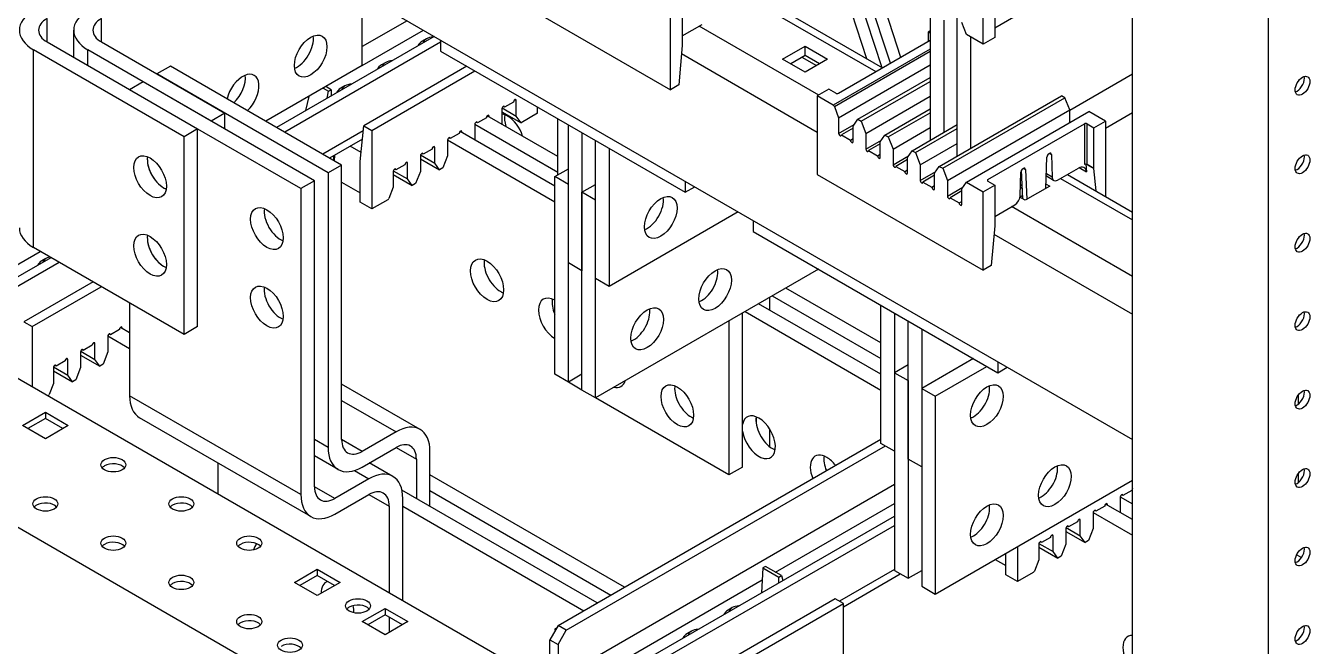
# Model space of a CAD drawing. Header units: millimetres. Extents: x -116965 to 323937, y 291661 to 566926.
# Drawn here: x -25828.6 to -25637.7, y 313682.6 to 313774.9 of the extents above; entities that cross this region are included whole.
import ezdxf

# ---------------------------------------------------------------- set-up
doc = ezdxf.new("R2010")
doc.units = ezdxf.units.MM
doc.layers.add('ALPHA', color=255, linetype='Continuous')

msp = doc.modelspace()

# ---------------------------------------------------------------- linework, layer by layer
at = {"layer": 'ALPHA'}
for p, q in [((-25664.089764, 313500.572821), (-25664.089764, 313967.142296)), ((-25643.886713, 313488.908584), (-25643.886713, 313955.478059)), ((-25886.323324, 313841.635107), (-25664.089764, 313713.328502)), ((-25703.589412, 313769.953054), (-25708.503813, 313784.959735)), ((-25706.980548, 313785.828258), (-25701.360252, 313768.666048)), ((-25702.929456, 313783.463404), (-25698.5757, 313770.168716)), ((-25686.31312, 313772.116256), (-25686.31312, 313783.780492)), ((-25700.095954, 313769.290997), (-25704.450411, 313782.587825)), ((-25778.600656, 313768.943583), (-25778.600656, 313779.441396)), ((-25757.427859, 313779.581367), (-25732.780137, 313765.350998)), ((-25721.264398, 313778.998155), (-25702.27353, 313768.033773)), ((-25720.260193, 313779.577934), (-25701.269325, 313768.613551)), ((-25694.19231, 313779.176409), (-25694.19231, 313757.824276)), ((-25684.59182, 313779.175452), (-25684.59182, 313773.110049)), ((-25731.058837, 313778.009028), (-25731.058837, 313771.943625)), ((-25678.598324, 313777.970103), (-25684.59182, 313774.509757)), ((-25825.471734, 313772.442854), (-25825.471734, 313775.942125)), ((-25817.390514, 313772.442854), (-25817.390514, 313775.942125)), ((-25771.953853, 313775.603862), (-25778.600656, 313771.766328)), ((-25732.780137, 313765.350998), (-25732.780137, 313777.015235)), ((-25692.172005, 313775.677137), (-25692.172005, 313758.990699)), ((-25690.1517, 313755.491428), (-25690.1517, 313776.843561)), ((-25688.785145, 313773.54348), (-25689.484999, 313775.347249)), ((-25821.502914, 313770.151454), (-25821.502914, 313774.19249)), ((-25767.913242, 313773.271015), (-25791.348781, 313759.7405)), ((-25778.600656, 313768.966912), (-25769.529486, 313774.204154)), ((-25731.058837, 313773.343333), (-25728.077103, 313775.064838)), ((-25710.758811, 313764.534502), (-25728.537496, 313774.79903)), ((-25694.19231, 313774.099176), (-25694.499396, 313773.921879)), ((-25694.499396, 313773.921879), (-25694.499396, 313772.522171)), ((-25694.19231, 313773.744583), (-25694.499396, 313773.921879)), ((-25686.31312, 313772.116256), (-25688.785145, 313773.54348)), ((-25825.471734, 313772.442854), (-25803.086754, 313759.51888)), ((-25817.390514, 313772.442854), (-25799.046144, 313761.851727)), ((-25766.963699, 313772.419526), (-25790.136598, 313759.040646)), ((-25769.064816, 313772.909424), (-25769.670908, 313772.559497)), ((-25766.963699, 313772.722796), (-25766.963699, 313771.089803)), ((-25731.058332, 313771.943917), (-25731.567954, 313766.050852)), ((-25731.058837, 313771.944208), (-25731.058332, 313771.943917)), ((-25731.058837, 313771.943625), (-25731.058332, 313771.943917)), ((-25716.132823, 313769.900051), (-25712.779117, 313771.836314)), ((-25712.779117, 313770.436605), (-25712.779117, 313771.836314)), ((-25712.779117, 313771.836314), (-25709.42541, 313769.900051)), ((-25694.19231, 313771.379414), (-25708.60546, 313763.057979)), ((-25707.825328, 313764.82844), (-25694.19231, 313772.699467)), ((-25688.131394, 313756.657852), (-25688.131394, 313773.166037)), ((-25684.59182, 313773.110049), (-25686.31312, 313772.116256)), ((-25805.107059, 313758.352456), (-25827.492039, 313771.27643)), ((-25827.492039, 313741.882554), (-25827.492039, 313771.27643)), ((-25801.066449, 313760.685303), (-25819.410819, 313771.27643)), ((-25819.410819, 313768.943583), (-25819.410819, 313771.27643)), ((-25775.125732, 313769.410153), (-25775.731823, 313769.060225)), ((-25766.963699, 313771.089803), (-25730.598207, 313750.094176)), ((-25731.164445, 313770.716866), (-25710.960842, 313759.05231)), ((-25712.779117, 313767.963787), (-25716.132823, 313769.900051)), ((-25712.779117, 313770.436605), (-25714.92064, 313769.200196)), ((-25713.243787, 313770.168328), (-25711.102263, 313768.931919)), ((-25710.637593, 313769.200196), (-25712.779117, 313770.436605)), ((-25709.42541, 313769.900051), (-25712.779117, 313767.963787)), ((-25708.430496, 313762.840321), (-25694.19231, 313771.060742)), ((-25807.127364, 313768.850269), (-25809.147669, 313767.683846)), ((-25783.691825, 313752.986907), (-25809.147669, 313767.683846)), ((-25781.67152, 313754.153331), (-25807.127364, 313768.850269)), ((-25778.600656, 313768.943583), (-25792.944822, 313760.661975)), ((-25763.06451, 313768.838605), (-25778.398626, 313759.985449)), ((-25777.186443, 313759.285595), (-25761.852327, 313768.138751)), ((-25707.788963, 313761.186866), (-25694.19231, 313769.036897)), ((-25673.443776, 313762.283304), (-25664.089764, 313767.683846)), ((-25811.167974, 313766.517422), (-25813.188279, 313765.350998)), ((-25785.71213, 313751.820483), (-25811.167974, 313766.517422)), ((-25784.439338, 313765.572619), (-25783.651419, 313765.117713)), ((-25783.247358, 313765.350998), (-25784.035277, 313765.805903)), ((-25781.186647, 313765.910882), (-25781.792738, 313765.560954)), ((-25731.567954, 313766.050852), (-25732.780137, 313765.350998)), ((-25704.947585, 313760.946104), (-25694.19231, 313767.155665)), ((-25704.448207, 313760.657788), (-25694.19231, 313766.579033)), ((-25787.732435, 313750.65406), (-25813.188279, 313765.350998)), ((-25786.562418, 313764.346858), (-25787.029721, 313762.262511)), ((-25783.804362, 313764.096273), (-25783.651419, 313765.117713)), ((-25783.651419, 313765.117713), (-25783.247358, 313765.350998)), ((-25783.247358, 313765.350998), (-25783.213686, 313764.4373)), ((-25755.91263, 313763.86964), (-25755.7106, 313763.752998)), ((-25755.7106, 313761.42015), (-25755.7106, 313763.752998)), ((-25709.239542, 313765.411652), (-25710.960842, 313764.417859)), ((-25710.960842, 313764.417859), (-25710.960842, 313752.753622)), ((-25708.60546, 313763.057979), (-25710.960842, 313764.417859)), ((-25708.229389, 313764.82844), (-25709.239542, 313765.411652)), ((-25703.748353, 313758.854018), (-25694.19231, 313764.371202)), ((-25692.825755, 313753.947562), (-25674.643009, 313764.445375)), ((-25692.326376, 313753.659246), (-25674.143631, 313764.157059)), ((-25674.143631, 313764.157059), (-25674.643009, 313764.445375)), ((-25673.443776, 313762.353289), (-25674.143631, 313764.157059)), ((-25799.046144, 313761.851727), (-25801.066449, 313760.685303)), ((-25799.046144, 313759.51888), (-25799.046144, 313761.851727)), ((-25787.029721, 313762.262511), (-25787.030838, 313762.233466)), ((-25787.005126, 313762.248311), (-25787.029721, 313762.262511)), ((-25757.852123, 313762.516589), (-25757.852123, 313760.230398)), ((-25757.852123, 313762.064973), (-25755.010745, 313760.424503)), ((-25757.827522, 313762.642356), (-25755.7106, 313761.42015)), ((-25757.448062, 313762.749873), (-25757.650093, 313762.866516)), ((-25756.114661, 313763.519713), (-25757.448062, 313762.749873)), ((-25752.538721, 313761.851727), (-25755.010745, 313760.424503)), ((-25752.538721, 313761.851727), (-25752.538721, 313762.761538)), ((-25708.430496, 313762.840321), (-25707.788963, 313761.186866)), ((-25700.906975, 313758.613257), (-25694.19231, 313762.48997)), ((-25700.407597, 313758.32494), (-25694.19231, 313761.913338)), ((-25691.626522, 313751.855476), (-25673.443776, 313762.353289)), ((-25688.785145, 313751.614714), (-25670.602399, 313762.112528)), ((-25673.443776, 313760.472057), (-25673.443776, 313762.353289)), ((-25668.130374, 313760.685303), (-25670.602399, 313762.112528)), ((-25664.089764, 313761.898384), (-25668.130374, 313759.565537)), ((-25778.908248, 313754.680846), (-25778.398626, 313759.985449)), ((-25778.398626, 313759.985449), (-25777.186443, 313759.285595)), ((-25761.892733, 313760.183741), (-25761.892733, 313757.897551)), ((-25761.889318, 313760.228426), (-25749.548669, 313753.103549)), ((-25761.488672, 313760.417026), (-25761.690703, 313760.533668)), ((-25760.155271, 313761.186866), (-25761.488672, 313760.417026)), ((-25749.548669, 313755.436397), (-25760.021994, 313761.483174)), ((-25759.95324, 313761.536793), (-25759.75121, 313761.42015)), ((-25759.75121, 313761.326836), (-25759.75121, 313761.42015)), ((-25755.010745, 313760.424503), (-25755.7106, 313761.42015)), ((-25749.548669, 313752.683637), (-25749.548669, 313761.035231)), ((-25747.972831, 313739.596363), (-25747.972831, 313760.12542)), ((-25707.788963, 313761.186866), (-25707.788963, 313758.854018)), ((-25707.788963, 313758.854018), (-25705.481852, 313760.186029)), ((-25705.64744, 313759.950456), (-25704.947585, 313760.946104)), ((-25705.64744, 313757.617609), (-25705.64744, 313759.950456)), ((-25704.947585, 313760.946104), (-25704.448207, 313760.657788)), ((-25704.448207, 313760.657788), (-25703.748353, 313758.854018)), ((-25696.866365, 313756.280409), (-25690.1517, 313760.157123)), ((-25685.601972, 313751.99778), (-25671.265888, 313760.274722)), ((-25671.265888, 313760.274722), (-25671.265888, 313754.209319)), ((-25670.861827, 313760.274722), (-25669.851674, 313759.69151)), ((-25670.861827, 313754.209319), (-25670.861827, 313760.274722)), ((-25669.851674, 313759.69151), (-25668.130374, 313760.685303)), ((-25668.130374, 313760.685303), (-25668.130374, 313749.480769)), ((-25803.086754, 313759.51888), (-25805.107059, 313758.352456)), ((-25805.107059, 313728.958579), (-25805.107059, 313758.352456)), ((-25803.086754, 313730.125003), (-25803.086754, 313759.51888)), ((-25778.46981, 313759.244497), (-25784.479744, 313755.77466)), ((-25778.587753, 313758.016846), (-25783.475539, 313755.194881)), ((-25777.186443, 313759.285595), (-25777.186443, 313747.621358)), ((-25765.529282, 313758.084179), (-25765.731313, 313758.200821)), ((-25764.195881, 313758.854018), (-25765.529282, 313758.084179)), ((-25749.993136, 313751.027315), (-25764.062604, 313759.150326)), ((-25763.993851, 313759.203945), (-25763.79182, 313759.087303)), ((-25763.79182, 313758.993989), (-25763.79182, 313759.087303)), ((-25745.952526, 313758.958996), (-25745.952526, 313738.429939)), ((-25705.64744, 313759.623858), (-25707.384902, 313758.620733)), ((-25707.384902, 313758.620733), (-25706.051501, 313757.850894)), ((-25706.051501, 313757.850894), (-25705.64744, 313758.084179)), ((-25703.748353, 313758.854018), (-25703.748353, 313756.521171)), ((-25701.606829, 313757.617609), (-25700.906975, 313758.613257)), ((-25700.906975, 313758.613257), (-25700.407597, 313758.32494)), ((-25700.407597, 313758.32494), (-25699.707743, 313756.521171)), ((-25699.707743, 313756.521171), (-25694.19231, 313759.705508)), ((-25696.366987, 313755.992093), (-25690.1517, 313759.580491)), ((-25669.851674, 313753.626107), (-25669.851674, 313759.69151)), ((-25778.78752, 313756.010852), (-25780.424878, 313756.956181)), ((-25768.236491, 313756.521171), (-25769.569893, 313755.751331)), ((-25768.034461, 313756.871098), (-25767.83243, 313756.754456)), ((-25767.83243, 313754.421608), (-25767.83243, 313756.754456)), ((-25765.933343, 313757.850894), (-25765.933343, 313755.518046)), ((-25765.929928, 313757.895579), (-25749.993136, 313748.694468)), ((-25743.932221, 313737.263516), (-25743.932221, 313757.792573)), ((-25741.911916, 313756.626149), (-25741.911916, 313736.097092)), ((-25703.748353, 313756.521171), (-25701.441242, 313757.853182)), ((-25701.606829, 313757.29101), (-25703.344292, 313756.287886)), ((-25703.344292, 313756.287886), (-25702.01089, 313755.518046)), ((-25701.606829, 313755.284762), (-25701.606829, 313757.617609)), ((-25699.707743, 313756.521171), (-25699.707743, 313754.188323)), ((-25697.566219, 313755.284762), (-25696.866365, 313756.280409)), ((-25696.866365, 313756.280409), (-25696.366987, 313755.992093)), ((-25695.667132, 313754.188323), (-25690.1517, 313757.37266)), ((-25887.232461, 313755.61136), (-25664.089764, 313626.779864)), ((-25781.67152, 313754.153331), (-25783.691825, 313752.986907)), ((-25782.885635, 313755.535463), (-25782.859987, 313754.839492)), ((-25782.869649, 313755.101684), (-25782.768642, 313755.043367)), ((-25782.751105, 313755.613134), (-25782.776402, 313754.791235)), ((-25781.67152, 313713.328502), (-25781.67152, 313754.153331)), ((-25778.907743, 313754.680554), (-25778.908248, 313754.680846)), ((-25778.907743, 313748.615151), (-25778.907743, 313754.680554)), ((-25778.780058, 313756.01516), (-25778.78752, 313756.010852)), ((-25772.277101, 313754.188323), (-25773.610503, 313753.418484)), ((-25772.075071, 313754.538251), (-25771.87304, 313754.421608)), ((-25771.87304, 313752.088761), (-25771.87304, 313754.421608)), ((-25769.973954, 313755.518046), (-25769.973954, 313753.185199)), ((-25769.973954, 313755.066431), (-25767.132576, 313753.425961)), ((-25769.949353, 313755.643814), (-25767.83243, 313754.421608)), ((-25769.569893, 313755.751331), (-25769.771923, 313755.867974)), ((-25767.132576, 313753.425961), (-25767.83243, 313754.421608)), ((-25765.933343, 313755.518046), (-25766.633198, 313753.714277)), ((-25702.01089, 313755.518046), (-25701.606829, 313755.751331)), ((-25699.707743, 313754.188323), (-25697.400632, 313755.520334)), ((-25697.566219, 313754.958163), (-25699.303682, 313753.955039)), ((-25697.566219, 313752.951914), (-25697.566219, 313755.284762)), ((-25696.366987, 313755.992093), (-25695.667132, 313754.188323)), ((-25695.667132, 313754.188323), (-25695.667132, 313751.855476)), ((-25676.966868, 313750.684571), (-25676.827967, 313755.326115)), ((-25676.525109, 313755.838601), (-25676.471917, 313755.869311)), ((-25676.461341, 313755.875204), (-25676.169056, 313755.706453)), ((-25676.169056, 313755.706453), (-25676.065404, 313752.33889)), ((-25671.057823, 313754.257597), (-25670.950274, 313753.138139)), ((-25670.876613, 313754.217273), (-25669.852179, 313753.625815)), ((-25669.851674, 313753.626107), (-25670.861827, 313754.209319)), ((-25783.691825, 313752.986907), (-25783.691825, 313712.162078)), ((-25774.014564, 313753.185199), (-25774.014564, 313750.852352)), ((-25774.014564, 313752.733584), (-25771.173186, 313751.093113)), ((-25773.989963, 313753.310967), (-25771.87304, 313752.088761)), ((-25773.610503, 313753.418484), (-25773.812533, 313753.535126)), ((-25769.973954, 313753.185199), (-25770.673808, 313751.38143)), ((-25766.633198, 313753.714277), (-25767.132576, 313753.425961)), ((-25749.993136, 313752.427024), (-25747.972831, 313753.593447)), ((-25747.972831, 313751.2606), (-25749.993136, 313752.427024)), ((-25749.993136, 313723.033147), (-25749.993136, 313752.427024)), ((-25710.960842, 313752.753622), (-25686.31312, 313738.523253)), ((-25699.303682, 313753.955039), (-25697.97028, 313753.185199)), ((-25697.97028, 313753.185199), (-25697.566219, 313753.418484)), ((-25695.667132, 313751.855476), (-25693.360022, 313753.187487)), ((-25693.525609, 313752.625316), (-25695.263071, 313751.622191)), ((-25693.525609, 313752.951914), (-25692.825755, 313753.947562)), ((-25693.525609, 313750.619067), (-25693.525609, 313752.951914)), ((-25692.825755, 313753.947562), (-25692.326376, 313753.659246)), ((-25692.326376, 313753.659246), (-25691.626522, 313751.855476)), ((-25680.802456, 313749.603951), (-25680.698804, 313753.091202)), ((-25680.403595, 313749.108472), (-25680.616827, 313753.365893)), ((-25680.395943, 313753.603774), (-25680.336665, 313753.637998)), ((-25680.319658, 313753.647266), (-25680.034097, 313753.482396)), ((-25680.034097, 313753.482396), (-25679.811706, 313749.042104)), ((-25675.829203, 313751.847998), (-25676.913321, 313752.473914)), ((-25676.065404, 313752.33889), (-25676.902892, 313752.822414)), ((-25675.257774, 313751.904602), (-25672.155817, 313753.695518)), ((-25673.793176, 313752.750189), (-25664.089764, 313747.147921)), ((-25672.029109, 313753.761005), (-25670.950274, 313753.138139)), ((-25669.852179, 313753.625815), (-25669.851674, 313753.626107)), ((-25669.531684, 313750.289816), (-25669.852179, 313753.625815)), ((-25785.71213, 313751.820483), (-25787.732435, 313750.65406)), ((-25787.732435, 313750.65406), (-25787.732435, 313705.163536)), ((-25785.71213, 313706.32996), (-25785.71213, 313751.820483)), ((-25781.67152, 313751.610527), (-25778.907743, 313750.01486)), ((-25774.014564, 313750.852352), (-25774.656097, 313749.198896)), ((-25771.173186, 313751.093113), (-25771.87304, 313752.088761)), ((-25770.673808, 313751.38143), (-25771.173186, 313751.093113)), ((-25747.972831, 313721.866723), (-25747.972831, 313751.2606)), ((-25745.952526, 313750.094176), (-25743.932221, 313751.2606)), ((-25730.598207, 313751.727169), (-25730.598207, 313750.094176)), ((-25730.598207, 313750.094176), (-25729.183994, 313750.910673)), ((-25695.263071, 313751.622191), (-25693.92967, 313750.852352)), ((-25693.92967, 313750.852352), (-25693.525609, 313751.085636)), ((-25691.626522, 313751.855476), (-25691.626522, 313749.522629)), ((-25691.626522, 313749.522629), (-25689.319412, 313750.85464)), ((-25689.484999, 313750.292468), (-25691.222461, 313749.289344)), ((-25689.484999, 313750.619067), (-25688.785145, 313751.614714)), ((-25689.484999, 313748.28622), (-25689.484999, 313750.619067)), ((-25688.785145, 313751.614714), (-25686.31312, 313750.18749)), ((-25686.31312, 313750.18749), (-25684.59182, 313751.181283)), ((-25685.601972, 313751.764495), (-25685.601972, 313751.99778)), ((-25685.601972, 313751.764495), (-25684.59182, 313751.181283)), ((-25684.59182, 313751.181283), (-25684.59182, 313745.11588)), ((-25680.489828, 313750.830203), (-25680.77083, 313750.667966)), ((-25680.508642, 313751.20586), (-25680.759141, 313751.061234)), ((-25676.413625, 313751.003987), (-25680.050174, 313748.904424)), ((-25676.948076, 313751.312552), (-25676.413625, 313751.003987)), ((-25674.797381, 313752.17041), (-25664.089764, 313745.988365)), ((-25777.186443, 313747.621358), (-25778.907743, 313748.615151)), ((-25774.83106, 313748.981239), (-25777.186443, 313747.621358)), ((-25743.932221, 313748.927753), (-25745.952526, 313750.094176)), ((-25745.952526, 313720.700299), (-25745.952526, 313750.094176)), ((-25743.932221, 313719.533876), (-25743.932221, 313748.927753)), ((-25691.222461, 313749.289344), (-25689.88906, 313748.519504)), ((-25689.88906, 313748.519504), (-25689.484999, 313748.752789)), ((-25686.31312, 313738.523253), (-25686.31312, 313750.18749)), ((-25680.050174, 313748.904424), (-25680.834236, 313749.357102)), ((-25680.429153, 313749.61876), (-25680.827625, 313749.388701)), ((-25722.719018, 313747.178117), (-25741.911916, 313736.097092)), ((-25684.59182, 313746.515588), (-25681.610086, 313748.237093)), ((-25664.089764, 313737.590114), (-25682.070479, 313747.971285)), ((-25720.496682, 313745.895051), (-25720.496682, 313744.262058)), ((-25684.591315, 313745.116172), (-25685.100937, 313739.223108)), ((-25684.59182, 313745.116464), (-25684.591315, 313745.116172)), ((-25684.59182, 313745.11588), (-25684.591315, 313745.116172)), ((-25906.425359, 313744.530335), (-25664.190779, 313604.676135)), ((-25720.496682, 313744.262058), (-25684.13119, 313723.266432)), ((-25684.697428, 313743.889121), (-25664.089764, 313731.991281)), ((-25834.563107, 313736.656975), (-25826.50209, 313741.311006)), ((-25805.107059, 313728.958579), (-25827.492039, 313741.882554)), ((-25824.885846, 313740.377867), (-25834.563107, 313734.790698)), ((-25823.673663, 313739.678013), (-25833.350924, 313734.090843)), ((-25825.633359, 313740.24956), (-25826.23945, 313739.899633)), ((-25745.952526, 313738.429939), (-25747.972831, 313739.596363)), ((-25685.100937, 313739.223108), (-25686.31312, 313738.523253)), ((-25710.799218, 313738.663224), (-25743.932221, 313719.533876)), ((-25741.911916, 313736.097092), (-25743.932221, 313737.263516)), ((-25818.6229, 313736.761954), (-25828.906253, 313730.824857)), ((-25827.69407, 313730.125003), (-25817.410717, 313736.062099)), ((-25701.505814, 313727.698842), (-25715.64795, 313735.863807)), ((-25813.188279, 313733.624274), (-25813.188279, 313719.860474)), ((-25701.505814, 313723.033147), (-25719.68856, 313733.53096)), ((-25718.03191, 313732.574493), (-25718.03191, 313734.487427)), ((-25717.668255, 313734.697384), (-25701.505814, 313725.365994)), ((-25701.505814, 313712.768618), (-25701.505814, 313733.297675)), ((-25722.07252, 313709.246019), (-25722.07252, 313732.15458)), ((-25721.708865, 313732.364536), (-25701.505814, 313720.700299)), ((-25699.485509, 313732.131252), (-25699.485509, 313711.602195)), ((-25828.906253, 313730.824857), (-25827.69407, 313730.125003)), ((-25827.69407, 313730.125003), (-25827.69407, 313721.236854)), ((-25814.703508, 313729.693426), (-25816.03691, 313728.923586)), ((-25813.188279, 313729.191864), (-25814.570231, 313729.989734)), ((-25814.501478, 313730.043353), (-25814.299447, 313729.926711)), ((-25814.299447, 313729.833397), (-25814.299447, 313729.926711)), ((-25803.086754, 313730.125003), (-25805.107059, 313728.958579)), ((-25724.092825, 313730.988156), (-25724.092825, 313708.079595)), ((-25697.465204, 313710.435771), (-25697.465204, 313730.964828)), ((-25695.444899, 313729.798404), (-25695.444899, 313709.269347)), ((-25818.542088, 313727.710506), (-25818.340057, 313727.593863)), ((-25818.340057, 313725.261016), (-25818.340057, 313727.593863)), ((-25816.440971, 313728.690302), (-25816.440971, 313726.357454)), ((-25816.437555, 313728.734987), (-25813.188279, 313726.859016)), ((-25816.03691, 313728.923586), (-25816.23894, 313729.040229)), ((-25820.481581, 313726.357454), (-25820.481581, 313724.024607)), ((-25820.481581, 313725.905839), (-25817.640203, 313724.265369)), ((-25820.45698, 313726.483222), (-25818.340057, 313725.261016)), ((-25820.07752, 313726.590739), (-25820.27955, 313726.707381)), ((-25818.744118, 313727.360579), (-25820.07752, 313726.590739)), ((-25816.440971, 313726.357454), (-25817.140825, 313724.553685)), ((-25824.522191, 313724.024607), (-25824.522191, 313721.69176)), ((-25824.522191, 313723.572991), (-25821.680813, 313721.932521)), ((-25824.49759, 313724.150375), (-25822.380668, 313722.928169)), ((-25824.11813, 313724.257892), (-25824.320161, 313724.374534)), ((-25822.784729, 313725.027731), (-25824.11813, 313724.257892)), ((-25822.582698, 313725.377658), (-25822.380668, 313725.261016)), ((-25822.380668, 313722.928169), (-25822.380668, 313725.261016)), ((-25820.481581, 313724.024607), (-25821.181435, 313722.220837)), ((-25817.640203, 313724.265369), (-25818.340057, 313725.261016)), ((-25817.140825, 313724.553685), (-25817.640203, 313724.265369)), ((-25697.465204, 313724.432855), (-25699.485509, 313723.266432)), ((-25687.76774, 313725.365994), (-25695.444899, 313720.933584)), ((-25693.424594, 313719.76716), (-25685.747434, 313724.19957)), ((-25684.13119, 313724.899425), (-25684.13119, 313723.266432)), ((-25684.13119, 313723.266432), (-25682.716977, 313724.082928)), ((-25824.522191, 313721.69176), (-25825.163724, 313720.038304)), ((-25821.680813, 313721.932521), (-25822.380668, 313722.928169)), ((-25821.181435, 313722.220837), (-25821.680813, 313721.932521)), ((-25747.972831, 313721.866723), (-25749.993136, 313723.033147)), ((-25745.952526, 313723.033147), (-25747.972831, 313721.866723)), ((-25745.952526, 313720.700299), (-25747.972831, 313721.866723)), ((-25699.485509, 313723.266432), (-25699.485509, 313693.872555)), ((-25699.485509, 313723.266432), (-25697.465204, 313722.100008)), ((-25697.465204, 313722.100008), (-25697.465204, 313692.706131)), ((-25787.732435, 313705.163536), (-25813.188279, 313719.860474)), ((-25770.018871, 313714.848703), (-25781.67152, 313721.576363)), ((-25743.932221, 313719.533876), (-25745.952526, 313720.700299)), ((-25695.444899, 313720.933584), (-25695.444899, 313691.539707)), ((-25695.444899, 313720.933584), (-25693.424594, 313719.76716)), ((-25693.424594, 313719.76716), (-25693.424594, 313690.373284)), ((-25639.442042, 313718.622526), (-25639.442042, 313719.974781)), ((-25781.67152, 313719.16062), (-25773.5903, 313714.494925)), ((-25724.092825, 313708.079595), (-25743.932221, 313719.533876)), ((-25829.108284, 313715.428064), (-25825.714171, 313717.387656)), ((-25825.714171, 313716.454517), (-25828.300162, 313714.961495)), ((-25825.714171, 313717.387656), (-25825.714171, 313716.454517)), ((-25825.714171, 313717.387656), (-25822.320058, 313715.428064)), ((-25823.128181, 313714.961495), (-25825.714171, 313716.454517)), ((-25786.253101, 313701.893699), (-25811.708945, 313716.590638)), ((-25720.052215, 313716.719284), (-25720.052215, 313715.731335)), ((-25825.714171, 313713.468473), (-25829.108284, 313715.428064)), ((-25822.320058, 313715.428064), (-25825.714171, 313713.468473)), ((-25773.5903, 313714.494925), (-25778.641062, 313711.578866)), ((-25718.03191, 313712.270567), (-25718.03191, 313714.894044)), ((-25783.691825, 313712.162078), (-25785.71213, 313713.328502)), ((-25778.641062, 313711.578866), (-25781.67152, 313713.328502)), ((-25778.641062, 313709.246019), (-25773.5903, 313712.162078)), ((-25773.5903, 313712.162078), (-25770.559842, 313710.412443)), ((-25749.508263, 313685.68426), (-25701.505814, 313713.398487)), ((-25748.29608, 313684.984406), (-25700.839113, 313712.383699)), ((-25699.485509, 313711.602195), (-25701.505814, 313712.768618)), ((-25782.212491, 313708.892242), (-25785.71213, 313710.912759)), ((-25770.559842, 313710.412443), (-25770.559842, 313704.580324)), ((-25768.539537, 313703.4139), (-25768.539537, 313711.578866)), ((-25695.444899, 313709.269347), (-25697.465204, 313710.435771)), ((-25800.056296, 313709.862978), (-25800.056296, 313705.280178)), ((-25779.781698, 313708.738141), (-25777.63091, 313707.496383)), ((-25774.059481, 313707.850161), (-25777.559121, 313709.870678)), ((-25722.07252, 313709.246019), (-25724.092825, 313708.079595)), ((-25639.442042, 313706.958289), (-25639.442042, 313708.310544)), ((-25777.63091, 313707.496383), (-25782.681673, 313704.580324)), ((-25739.628971, 313691.388072), (-25768.539537, 313708.079595)), ((-25699.485509, 313706.63323), (-25749.508263, 313677.752579)), ((-25693.424594, 313690.373284), (-25664.089764, 313707.309755)), ((-25782.681673, 313704.580324), (-25785.71213, 313706.32996)), ((-25782.681673, 313702.247477), (-25777.63091, 313705.163536)), ((-25777.63091, 313705.163536), (-25774.600452, 313703.4139)), ((-25743.669581, 313689.055225), (-25772.71063, 313705.822082)), ((-25772.580147, 313689.416816), (-25772.580147, 313704.580324)), ((-25768.539537, 313705.746748), (-25741.649276, 313690.221648)), ((-25665.928242, 313704.778616), (-25665.928242, 313702.492426)), ((-25665.924826, 313704.823301), (-25664.089764, 313703.763827)), ((-25665.524181, 313705.011901), (-25665.726211, 313705.128543)), ((-25664.190779, 313705.78174), (-25665.524181, 313705.011901)), ((-25774.600452, 313703.4139), (-25774.600452, 313690.58324)), ((-25772.580147, 313703.4139), (-25745.689886, 313687.888801)), ((-25717.183382, 313693.615941), (-25699.485509, 313703.833813)), ((-25669.564791, 313702.679053), (-25669.766821, 313702.795696)), ((-25668.231389, 313703.448893), (-25669.564791, 313702.679053)), ((-25664.089764, 313701.43098), (-25668.098112, 313703.745201)), ((-25668.029359, 313703.79882), (-25667.827328, 313703.682178)), ((-25667.827328, 313703.588864), (-25667.827328, 313703.682178)), ((-25738.598616, 313679.385572), (-25699.485509, 313701.967535)), ((-25672.272, 313701.116046), (-25673.605401, 313700.346206)), ((-25672.069969, 313701.465973), (-25671.867938, 313701.34933)), ((-25671.867938, 313699.016483), (-25671.867938, 313701.34933)), ((-25669.968852, 313702.445769), (-25669.968852, 313700.112921)), ((-25669.965436, 313702.490454), (-25664.089764, 313699.098133)), ((-25737.386433, 313678.685718), (-25699.485509, 313700.567827)), ((-25676.31261, 313698.783198), (-25677.646011, 313698.013359)), ((-25676.110579, 313699.133125), (-25675.908549, 313699.016483)), ((-25675.908549, 313696.683636), (-25675.908549, 313699.016483)), ((-25674.009462, 313700.112921), (-25674.009462, 313697.780074)), ((-25674.009462, 313699.661306), (-25671.168084, 313698.020836)), ((-25673.984861, 313700.238689), (-25671.867938, 313699.016483)), ((-25673.605401, 313700.346206), (-25673.807431, 313700.462848)), ((-25671.168084, 313698.020836), (-25671.867938, 313699.016483)), ((-25669.968852, 313700.112921), (-25670.668706, 313698.309152)), ((-25681.221951, 313697.418483), (-25681.221951, 313692.216233)), ((-25678.050072, 313697.780074), (-25678.050072, 313695.447227)), ((-25678.050072, 313697.328458), (-25675.208694, 313695.687988)), ((-25678.025471, 313697.905842), (-25675.908549, 313696.683636)), ((-25677.646011, 313698.013359), (-25677.848042, 313698.130001)), ((-25674.009462, 313697.780074), (-25674.709316, 313695.976305)), ((-25670.668706, 313698.309152), (-25671.168084, 313698.020836)), ((-25684.515048, 313695.517212), (-25682.943251, 313694.609734)), ((-25682.943251, 313693.210026), (-25682.943251, 313696.42469)), ((-25678.050072, 313695.447227), (-25678.691605, 313693.793771)), ((-25675.208694, 313695.687988), (-25675.908549, 313696.683636)), ((-25674.709316, 313695.976305), (-25675.208694, 313695.687988)), ((-25639.701752, 313696.215375), (-25638.980301, 313695.798845)), ((-25788.702182, 313692.099591), (-25785.308069, 313694.059182)), ((-25785.308069, 313693.126043), (-25787.89406, 313691.633021)), ((-25785.308069, 313694.059182), (-25785.308069, 313693.126043)), ((-25785.308069, 313694.059182), (-25781.913957, 313692.099591)), ((-25782.722079, 313691.633021), (-25785.308069, 313693.126043)), ((-25719.085389, 313694.247496), (-25719.270854, 313690.544461)), ((-25718.681328, 313694.480781), (-25719.085389, 313694.247496)), ((-25719.085389, 313694.247496), (-25716.70204, 313692.871469)), ((-25716.297979, 313693.104754), (-25718.681328, 313694.480781)), ((-25716.70204, 313692.871469), (-25716.297979, 313693.104754)), ((-25716.297979, 313693.104754), (-25716.10303, 313692.373405)), ((-25699.485509, 313694.035854), (-25707.687948, 313689.300174)), ((-25707.081856, 313688.490544), (-25698.622725, 313693.374426)), ((-25699.485509, 313693.872555), (-25697.465204, 313692.706131)), ((-25697.465204, 313692.706131), (-25695.444899, 313693.872555)), ((-25681.221951, 313692.216233), (-25682.943251, 313693.210026)), ((-25678.866569, 313693.576114), (-25681.221951, 313692.216233)), ((-25785.308069, 313690.139999), (-25788.702182, 313692.099591)), ((-25781.913957, 313692.099591), (-25785.308069, 313690.139999)), ((-25738.598616, 313681.25185), (-25719.174599, 313692.466312)), ((-25716.677215, 313692.041899), (-25716.70204, 313692.871469)), ((-25695.444899, 313691.539707), (-25693.424594, 313690.373284)), ((-25708.294039, 313689.650101), (-25732.941761, 313675.419732)), ((-25707.081856, 313688.950247), (-25708.294039, 313689.650101)), ((-25778.600656, 313686.267472), (-25775.206544, 313688.227064)), ((-25775.206544, 313687.293925), (-25777.792534, 313685.800903)), ((-25775.206544, 313688.227064), (-25775.206544, 313687.293925)), ((-25775.206544, 313688.227064), (-25771.812431, 313686.267472)), ((-25772.620553, 313685.800903), (-25775.206544, 313687.293925)), ((-25731.729578, 313674.719878), (-25707.081856, 313688.950247)), ((-25723.607952, 313688.343706), (-25724.214043, 313687.993779)), ((-25707.081856, 313677.28601), (-25707.081856, 313688.950247)), ((-25775.206544, 313684.30788), (-25778.600656, 313686.267472)), ((-25771.812431, 313686.267472), (-25775.206544, 313684.30788)), ((-25774.600452, 313686.943998), (-25774.600452, 313684.657807)), ((-25749.508263, 313685.68426), (-25750.720446, 313683.584698)), ((-25748.29608, 313684.984406), (-25749.508263, 313685.68426)), ((-25750.720446, 313683.584698), (-25749.508263, 313682.884843)), ((-25750.720446, 313678.452433), (-25750.720446, 313683.584698)), ((-25749.912324, 313685.217691), (-25749.710294, 313685.334333)), ((-25749.912324, 313685.217691), (-25749.811309, 313685.15937)), ((-25749.912324, 313684.984406), (-25749.912324, 313685.217691)), ((-25749.508263, 313682.884843), (-25748.29608, 313684.984406)), ((-25729.668867, 313684.844435), (-25730.274959, 313684.494508)), ((-25749.508263, 313682.884843), (-25749.508263, 313677.752579))]:
    msp.add_line(p, q, dxfattribs=at)
for centre, major_axis, start_param, end_param in [((-25822.441277, 313774.19249), (-7.142857, 0), 5.4977871438, 7.0685834706), ((-25814.360056, 313774.19249), (-7.142857, 0), 5.4977871438, 7.0685834706), ((-25822.441277, 313774.19249), (-4.285714, 0), 5.4977871438, 7.0685834706), ((-25814.360056, 313774.19249), (-4.285714, 0), 5.4977871438, 7.0685834706), ((-25786.277816, 313770.343292), (1.714286, 2.96923), 2.3561944902, 8.6393797974), ((-25788.298121, 313771.509715), (1.714286, 2.96923), 3.7717298997, 5.6530480611), ((-25767.893039, 313771.533044), (-2.514286, 0), 5.4977871438, 6.048268686), ((-25767.893039, 313772.232898), (-1.657143, 0), 4.8150711722, 6.1805031154), ((-25773.953955, 313768.733627), (-1.657143, 0), 4.8150711722, 6.1805031154), ((-25796.379341, 313764.511173), (1.714286, 2.96923), 4.221506302, 8.3448643124), ((-25798.399646, 313765.677597), (1.714286, 2.96923), 4.221506302, 5.6530480611), ((-25773.953955, 313768.033773), (-2.514286, 0), 5.4977871438, 6.048268686), ((-25638.83595, 313765.93421), (0.771429, 1.336153), 2.3561944902, 8.6393797974), ((-25780.01487, 313765.234356), (-1.657143, 0), 4.8150711722, 6.1805031154), ((-25639.644072, 313766.400779), (0.771429, 1.336153), 3.926990817, 5.7318997087), ((-25780.01487, 313764.534502), (-2.514286, 0), 5.4977871438, 6.048268686), ((-25755.91263, 313763.636355), (0.142857, 0.247436), 5.4977871438, 8.6393797974), ((-25708.027359, 313764.945083), (-0.285714, 0), 0.7853981634, 2.3561944902), ((-25639.644072, 313766.400779), (0.771429, 1.336153), 3.692878252, 3.926990817), ((-25757.650093, 313762.633231), (0.142857, 0.247436), 5.4977871438, 8.6393797974), ((-25708.60546, 313762.824694), (-0.142857, 0.247436), 4.4505895926, 5.4977871438), ((-25761.690703, 313760.300384), (0.142857, 0.247436), 5.4977871438, 8.6393797974), ((-25759.95324, 313761.303508), (0.142857, 0.247436), 5.4977871438, 8.6393797974), ((-25757.023798, 313758.585741), (-1.742857, 3.018717), 5.4977871438, 5.8405235221), ((-25755.003493, 313759.752164), (-1.742857, 3.018717), 0.6182324985, 1.207672497), ((-25757.023798, 313758.585741), (-1.742857, 3.018717), 4.3492651506, 5.4977871438), ((-25671.063857, 313760.15808), (-0.285714, 0), 3.926990817, 5.4977871438), ((-25765.731313, 313757.967536), (0.142857, 0.247436), 5.4977871438, 8.6393797974), ((-25763.993851, 313758.970661), (0.142857, 0.247436), 5.4977871438, 8.6393797974), ((-25707.586932, 313758.737376), (-0.142857, 0.247436), 0.7853981634, 3.926990817), ((-25768.034461, 313756.637813), (0.142857, 0.247436), 5.4977871438, 8.6393797974), ((-25705.84947, 313757.734251), (-0.142857, 0.247436), 0.7853981634, 3.926990817), ((-25703.546322, 313756.404528), (-0.142857, 0.247436), 0.7853981634, 3.926990817), ((-25810.157822, 313752.403695), (-1.714286, 2.96923), 0.7853981634, 7.0685834706), ((-25808.137517, 313753.570119), (-1.714286, 2.96923), 0.6301372461, 2.5114554075), ((-25808.137517, 313753.570119), (-1.714286, 2.96923), 0.6301372461, 2.3561944902), ((-25778.78752, 313757.41056), (-0.857143, 1.484615), 2.3561944902, 2.3617043931), ((-25772.075071, 313754.304966), (0.142857, 0.247436), 5.4977871438, 8.6393797974), ((-25769.771923, 313755.634689), (0.142857, 0.247436), 5.4977871438, 8.6393797974), ((-25701.80886, 313755.401404), (-0.142857, 0.247436), 0.7853981634, 3.926990817), ((-25699.505712, 313754.071681), (-0.142857, 0.247436), 0.7853981634, 3.926990817), ((-25676.525109, 313755.488674), (0.214286, 0.371154), 0.7853981634, 2.3210463102), ((-25676.471917, 313755.519384), (0.214286, 0.371154), 5.5326937288, 7.0685834706), ((-25671.063857, 313754.092677), (-0.285714, 0), 3.9977395288, 5.4977871438), ((-25671.063857, 313754.092677), (-0.285714, 0), 3.926990817, 3.9977395288), ((-25638.83595, 313754.269973), (0.771429, 1.336153), 2.3561944902, 8.6393797974), ((-25639.644072, 313754.736543), (0.771429, 1.336153), 3.926990817, 5.7318997087), ((-25773.812533, 313753.301841), (0.142857, 0.247436), 5.4977871438, 8.6393797974), ((-25697.76825, 313753.068557), (-0.142857, 0.247436), 0.7853981634, 3.926990817), ((-25680.395943, 313753.253847), (0.214286, 0.371154), 0.7853981634, 2.3212879052), ((-25680.336665, 313753.288071), (0.214286, 0.371154), 5.5539355876, 7.0685834706), ((-25675.257774, 313752.837741), (0.571429, 0.989743), 2.3911010752, 3.926990817), ((-25672.155817, 313752.29581), (0.857143, 1.484615), 5.6025068989, 7.0685834706), ((-25639.644072, 313754.736543), (0.771429, 1.336153), 3.692878252, 3.926990817), ((-25808.137517, 313753.570119), (-1.714286, 2.96923), 2.3561944902, 2.5114554075), ((-25695.465102, 313751.738834), (-0.142857, 0.247436), 0.7853981634, 3.926990817), ((-25693.72764, 313750.735709), (-0.142857, 0.247436), 0.7853981634, 3.926990817), ((-25685.399942, 313751.881137), (-0.285714, 0), 5.4977871438, 7.0685834706), ((-25774.83106, 313749.214524), (0.142857, 0.247436), 3.926990817, 4.9741883682), ((-25734.234757, 313746.361621), (1.714286, 2.96923), 2.3561944902, 8.6393797974), ((-25736.255062, 313747.528044), (1.714286, 2.96923), 3.7717298997, 5.6530480611), ((-25736.255062, 313747.528044), (1.714286, 2.96923), 3.7717298997, 5.6530480611), ((-25691.424492, 313749.405986), (-0.142857, 0.247436), 0.7853981634, 3.926990817), ((-25689.687029, 313748.402862), (-0.142857, 0.247436), 0.7853981634, 3.926990817), ((-25681.610086, 313749.170232), (0.571429, 0.989743), 3.926990817, 5.4628805587), ((-25792.783198, 313744.705299), (-1.714286, 2.96923), 0.7853981634, 7.0685834706), ((-25790.762893, 313745.871723), (-1.714286, 2.96923), 0.6301372461, 2.5114554075), ((-25822.441277, 313744.798613), (-7.142857, 0), 0, 0.7853981634), ((-25810.157822, 313740.739458), (-1.714286, 2.96923), 0.7853981634, 7.0685834706), ((-25808.137517, 313741.905882), (-1.714286, 2.96923), 0.6301372461, 2.5114554075), ((-25808.137517, 313741.905882), (-1.714286, 2.96923), 0.6301372461, 2.3561944902), ((-25638.83595, 313742.605736), (0.771429, 1.336153), 2.3561944902, 8.6393797974), ((-25639.644072, 313743.072306), (0.771429, 1.336153), 3.926990817, 5.7318997087), ((-25639.644072, 313743.072306), (0.771429, 1.336153), 3.692878252, 3.926990817), ((-25824.461582, 313738.87318), (-2.514286, 0), 5.4977871438, 6.048268686), ((-25824.461582, 313739.573035), (-1.657143, 0), 5.0711704602, 6.1805031154), ((-25808.137517, 313741.905882), (-1.714286, 2.96923), 2.3561944902, 2.5114554075), ((-25760.054256, 313737.006903), (-1.742857, 3.018717), 0.7853981634, 7.0685834706), ((-25758.033951, 313738.173326), (-1.742857, 3.018717), 0.6182324985, 2.3561944902), ((-25726.153536, 313735.630523), (1.714286, 2.96923), 2.3561944902, 8.6393797974), ((-25728.173841, 313736.796946), (1.714286, 2.96923), 3.926990817, 5.6530480611), ((-25792.783198, 313733.041062), (-1.714286, 2.96923), 0.7853981634, 7.0685834706), ((-25790.762893, 313734.207486), (-1.714286, 2.96923), 0.6301372461, 2.5114554075), ((-25758.033951, 313738.173326), (-1.742857, 3.018717), 2.3561944902, 2.5233601551), ((-25749.95273, 313731.174784), (-1.742857, 3.018717), 5.5141813208, 8.6229856204), ((-25747.932425, 313732.341208), (-1.742857, 3.018717), 0.6182324985, 1.3661223231), ((-25736.255062, 313729.798404), (1.714286, 2.96923), 2.3561944902, 8.6393797974), ((-25728.173841, 313736.796946), (1.714286, 2.96923), 3.7717298997, 3.926990817), ((-25738.275367, 313730.964828), (1.714286, 2.96923), 3.926990817, 5.6530480611), ((-25638.83595, 313730.941499), (0.771429, 1.336153), 2.3561944902, 8.6393797974), ((-25639.644072, 313731.408069), (0.771429, 1.336153), 3.926990817, 5.7318997087), ((-25814.501478, 313729.810068), (0.142857, 0.247436), 5.4977871438, 8.6393797974), ((-25639.644072, 313731.408069), (0.771429, 1.336153), 3.692878252, 3.926990817), ((-25818.542088, 313727.477221), (0.142857, 0.247436), 5.4977871438, 8.6393797974), ((-25816.23894, 313728.806944), (0.142857, 0.247436), 5.4977871438, 8.6393797974), ((-25738.275367, 313730.964828), (1.714286, 2.96923), 3.7717298997, 3.926990817), ((-25820.27955, 313726.474097), (0.142857, 0.247436), 5.4977871438, 8.6393797974), ((-25824.320161, 313724.141249), (0.142857, 0.247436), 5.4977871438, 8.6393797974), ((-25822.582698, 313725.144374), (0.142857, 0.247436), 5.4977871438, 8.6393797974), ((-25741.87151, 313724.176242), (-1.714286, 2.96923), 2.6302706303, 3.6529146769), ((-25731.769984, 313718.344124), (-1.714286, 2.96923), 0.7853981634, 7.0685834706), ((-25685.747434, 313718.367452), (1.714286, 2.96923), 2.3561944902, 8.6393797974), ((-25825.338688, 313720.053931), (0.142857, 0.247436), 4.1462534621, 4.9741883682), ((-25808.137517, 313722.776534), (3.571429, 6.185896), 2.3561944902, 3.1415926536), ((-25729.749679, 313719.510547), (-1.714286, 2.96923), 0.6301372461, 0.7853981634), ((-25729.749679, 313719.510547), (-1.714286, 2.96923), 0.7853981634, 2.5114554075), ((-25687.76774, 313719.533876), (1.714286, 2.96923), 3.926990817, 5.6530480611), ((-25687.76774, 313719.533876), (1.714286, 2.96923), 3.926990817, 5.6530480611), ((-25638.83595, 313719.277263), (0.771429, 1.336153), 2.3561944902, 8.6393797974), ((-25639.644072, 313719.743832), (0.771429, 1.336153), 3.926990817, 5.7318997087), ((-25639.644072, 313719.743832), (0.771429, 1.336153), 3.692878252, 3.926990817), ((-25773.5903, 313708.662807), (3.571429, 6.185896), 5.4977871438, 7.0685834706), ((-25719.648154, 313713.678429), (-1.742857, 3.018717), 5.4977871438, 6.887263696), ((-25719.648154, 313713.678429), (-1.742857, 3.018717), 0.9667179379, 5.4977871438), ((-25717.627849, 313714.844853), (-1.742857, 3.018717), 0.6182324985, 2.3561944902), ((-25687.76774, 313719.533876), (1.714286, 2.96923), 3.7717298997, 3.926990817), ((-25687.76774, 313719.533876), (1.714286, 2.96923), 3.7717298997, 3.926990817), ((-25778.641062, 313715.078137), (3.571429, 6.185896), 2.3561944902, 3.926990817), ((-25778.641062, 313715.078137), (2.142857, 3.711537), 2.3561944902, 3.926990817), ((-25773.5903, 313708.662807), (2.142857, 3.711537), 5.4977871438, 7.0685834706), ((-25815.612646, 313709.595946), (-1.857143, 0), 2.3561944902, 8.6393797974), ((-25717.627849, 313714.844853), (-1.742857, 3.018717), 2.3561944902, 2.5233601551), ((-25709.546628, 313707.84631), (-1.742857, 3.018717), 5.4977871438, 7.6259687037), ((-25707.526323, 313709.012734), (-1.742857, 3.018717), 0.6182324985, 1.3427833966), ((-25709.546628, 313707.84631), (-1.742857, 3.018717), 4.9404019106, 5.4977871438), ((-25815.612646, 313708.662807), (-1.857143, 0), 5.4977871438, 5.8329886172), ((-25815.612646, 313708.662807), (-1.857143, 0), 3.5917893435, 5.4977871438), ((-25777.63091, 313701.664265), (3.571429, 6.185896), 5.4977871438, 7.0685834706), ((-25675.645909, 313706.46993), (1.714286, 2.96923), 2.3561944902, 8.6393797974), ((-25677.666214, 313707.636354), (1.714286, 2.96923), 3.926990817, 5.6530480611), ((-25638.83595, 313707.613026), (0.771429, 1.336153), 2.3561944902, 8.6393797974), ((-25639.644072, 313708.079595), (0.771429, 1.336153), 3.926990817, 5.7318997087), ((-25639.644072, 313708.079595), (0.771429, 1.336153), 3.692878252, 3.926990817), ((-25825.714171, 313703.763827), (-1.857143, 0), 2.3561944902, 8.6393797974), ((-25805.51112, 313703.763827), (-1.857143, 0), 2.3561944902, 8.6393797974), ((-25782.681673, 313708.079595), (3.571429, 6.185896), 2.3561944902, 3.926990817), ((-25782.681673, 313708.079595), (2.142857, 3.711537), 2.3561944902, 3.926990817), ((-25777.63091, 313701.664265), (2.142857, 3.711537), 5.4977871438, 7.0685834706), ((-25677.666214, 313707.636354), (1.714286, 2.96923), 3.7717298997, 3.926990817), ((-25665.726211, 313704.895258), (0.142857, 0.247436), 5.4977871438, 8.6393797974), ((-25663.988749, 313705.898383), (0.142857, 0.247436), 1.308996939, 2.3561944902), ((-25825.714171, 313702.830689), (-1.857143, 0), 5.4977871438, 5.8329886172), ((-25825.714171, 313702.830689), (-1.857143, 0), 3.5917893435, 5.4977871438), ((-25805.51112, 313702.830689), (-1.857143, 0), 5.4977871438, 5.8329886172), ((-25805.51112, 313702.830689), (-1.857143, 0), 3.5917893435, 5.4977871438), ((-25685.747434, 313700.637812), (1.714286, 2.96923), 2.3561944902, 8.6393797974), ((-25687.76774, 313701.804236), (1.714286, 2.96923), 3.926990817, 5.6530480611), ((-25669.766821, 313702.562411), (0.142857, 0.247436), 5.4977871438, 8.6393797974), ((-25668.029359, 313703.565535), (0.142857, 0.247436), 5.4977871438, 8.6393797974), ((-25672.069969, 313701.232688), (0.142857, 0.247436), 5.4977871438, 8.6393797974), ((-25815.612646, 313697.931709), (-1.857143, 0), 2.3561944902, 8.6393797974), ((-25795.409595, 313697.931709), (-1.857143, 0), 2.3561944902, 8.6393797974), ((-25687.76774, 313701.804236), (1.714286, 2.96923), 3.7717298997, 3.926990817), ((-25676.110579, 313698.899841), (0.142857, 0.247436), 5.4977871438, 8.6393797974), ((-25673.807431, 313700.229564), (0.142857, 0.247436), 5.4977871438, 8.6393797974), ((-25815.612646, 313696.99857), (-1.857143, 0), 5.4977871438, 5.8329886172), ((-25815.612646, 313696.99857), (-1.857143, 0), 3.5917893435, 5.4977871438), ((-25795.409595, 313696.99857), (-1.857143, 0), 5.4977871438, 5.8329886172), ((-25795.409595, 313696.99857), (-1.857143, 0), 3.5917893435, 5.4977871438), ((-25792.379137, 313695.01565), (-1.714286, 2.96923), 0.1162945047, 0.5918791206), ((-25677.848042, 313697.896716), (0.142857, 0.247436), 5.4977871438, 8.6393797974), ((-25638.83595, 313695.948789), (0.771429, 1.336153), 2.3561944902, 8.6393797974), ((-25639.644072, 313696.415358), (0.771429, 1.336153), 3.926990817, 5.7318997087), ((-25639.644072, 313696.415358), (0.771429, 1.336153), 3.692878252, 3.926990817), ((-25805.51112, 313692.099591), (-1.857143, 0), 2.3561944902, 8.6393797974), ((-25678.866569, 313693.809398), (0.142857, 0.247436), 3.926990817, 4.9741883682), ((-25805.51112, 313691.166452), (-1.857143, 0), 5.4977871438, 5.8329886172), ((-25805.51112, 313691.166452), (-1.857143, 0), 3.5917893435, 5.4977871438), ((-25782.277612, 313689.183531), (-1.714286, 2.96923), 6.1685731367, 7.1013847712), ((-25779.247154, 313688.60032), (-1.857143, 0), 2.3561944902, 8.6393797974), ((-25795.409595, 313686.267472), (-1.857143, 0), 2.3561944902, 8.6393797974), ((-25779.247154, 313687.667181), (-1.857143, 0), 5.4977871438, 5.8329886172), ((-25779.247154, 313687.667181), (-1.857143, 0), 3.5917893435, 5.4977871438), ((-25782.277612, 313689.183531), (-1.714286, 2.96923), 3.8557239338, 4.2218574746), ((-25722.436175, 313686.967326), (-2.514286, 0), 5.4977871438, 6.048268686), ((-25722.436175, 313687.667181), (-1.657143, 0), 4.8150711722, 6.1805031154), ((-25795.409595, 313685.334333), (-1.857143, 0), 5.4977871438, 5.8329886172), ((-25795.409595, 313685.334333), (-1.857143, 0), 3.5917893435, 5.4977871438), ((-25638.83595, 313684.284552), (0.771429, 1.336153), 2.3561944902, 8.6393797974), ((-25639.644072, 313684.751121), (0.771429, 1.336153), 3.926990817, 5.7318997087), ((-25789.348679, 313682.768201), (-1.857143, 0), 2.3561944902, 8.6393797974), ((-25728.49709, 313683.468055), (-2.514286, 0), 5.4977871438, 6.048268686), ((-25728.49709, 313684.16791), (-1.657143, 0), 4.8150711722, 6.1805031154), ((-25663.079611, 313681.018566), (-1.742857, 3.018717), 5.9200614774, 8.2171054637), ((-25639.644072, 313684.751121), (0.771429, 1.336153), 3.692878252, 3.926990817), ((-25789.348679, 313681.835062), (-1.857143, 0), 3.5917893435, 5.4977871438)]:
    msp.add_ellipse(centre, major_axis=major_axis, ratio=0.5773502692, start_param=start_param, end_param=end_param, dxfattribs=at)

doc.saveas('drawing.dxf')
